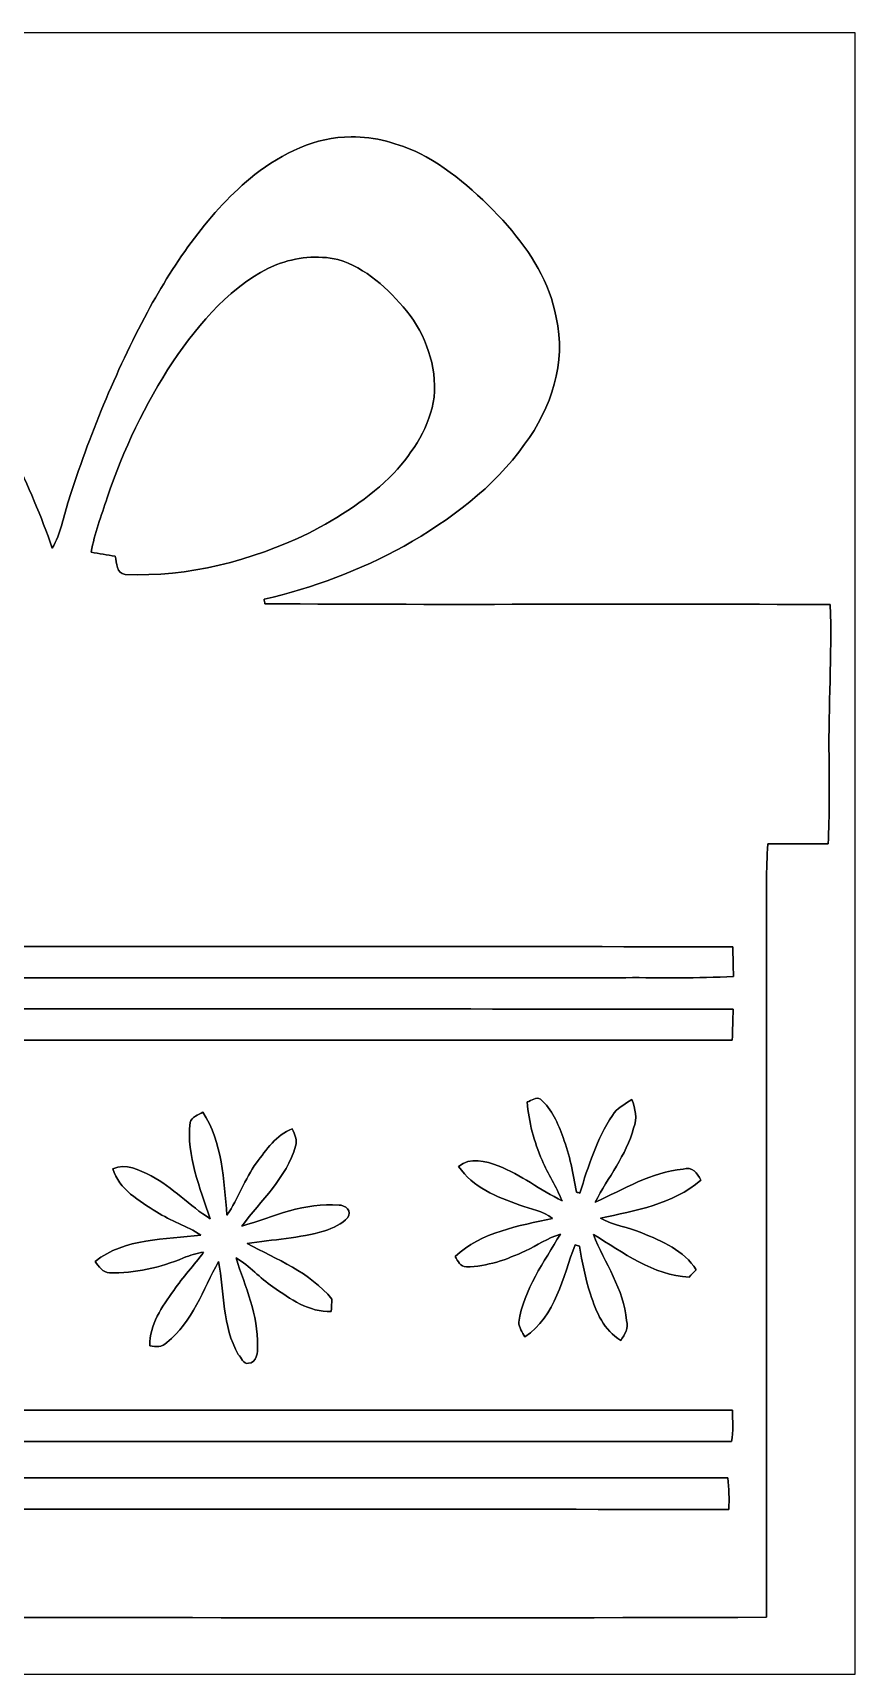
# Model space of a CAD drawing. Header units: centimetres. Extents: x -16.8 to 16.8, y -16.7 to 16.7.
# Drawn here: x 0.09 to 16.77, y -16.67 to 16.67 of the extents above; entities that cross this region are included whole.
import ezdxf

# ---------------------------------------------------------------- set-up
doc = ezdxf.new("R2010")
doc.units = ezdxf.units.CM
doc.header["$MEASUREMENT"] = 0
doc.layers.add('Layer 1', color=7, linetype='Continuous')

msp = doc.modelspace()

# ---------------------------------------------------------------- linework, layer by layer
at = {"layer": 'Layer 1', "color": 7}
for points, knots in [([(-16.77458, 16.66875), (-16.77458, 16.66875), (16.77458, 16.66875), (16.77458, 16.66875), (16.77458, 16.66875), (16.77458, 16.66875), (16.77458, -16.66875), (16.77458, -16.66875), (16.77458, -16.66875), (16.77458, -16.66875), (-16.77458, -16.66875), (-16.77458, -16.66875), (-16.77458, -16.66875), (-16.77458, -16.66875), (-16.77458, 16.66875), (-16.77458, 16.66875), (-16.77458, 16.66875), (-16.77458, 16.66875), (-16.77458, 16.66875), (-16.77458, 16.66875)], [0, 0, 0, 0, 0.16666667, 0.16666667, 0.16666667, 0.16666667, 0.33333333, 0.33333333, 0.33333333, 0.33333333, 0.5, 0.5, 0.5, 0.5, 0.66666667, 0.66666667, 0.66666667, 0.66666667, 1, 1, 1, 1]), ([(4.5907, 13.79008), (3.66219, 13.03726), (2.97674, 12.03501), (2.40947, 10.99361), (2.40947, 10.99361), (1.75577, 9.7723), (1.23119, 8.48395), (0.80962, 7.16562), (0.80962, 7.16562), (0.70238, 6.84495), (0.66322, 6.49358), (0.47907, 6.2036), (0.47907, 6.2036), (0.2607, 6.84918), (-0.01623, 7.47289), (-0.30198, 8.09096), (-0.30198, 8.09096), (-1.06363, 9.68234), (-1.95968, 11.2335), (-3.1683, 12.53067), (-3.1683, 12.53067), (-3.80259, 13.17096), (-4.53602, 13.76751), (-5.41796, 14.01727), (-5.41796, 14.01727), (-5.95348, 14.14956), (-6.53203, 14.12099), (-7.05273, 13.93684), (-7.05273, 13.93684), (-7.77981, 13.66097), (-8.35801, 13.10428), (-8.84661, 12.51479), (-8.84661, 12.51479), (-9.29181, 11.9634), (-9.68798, 11.33404), (-9.81216, 10.62496), (-9.81216, 10.62496), (-9.98538, 9.79241), (-9.77759, 8.89847), (-9.29675, 8.20208), (-9.29675, 8.20208), (-8.58238, 7.12964), (-7.48489, 6.38104), (-6.33554, 5.836), (-6.33554, 5.836), (-5.73229, 5.57424), (-5.12163, 5.31213), (-4.47604, 5.17525), (-4.47604, 5.17525), (-4.47569, 5.14103), (-4.47534, 5.10646), (-4.47463, 5.07224), (-4.47463, 5.07224), (-8.3312, 5.04825), (-12.18777, 5.07118), (-16.04433, 5.0606), (-16.04433, 5.0606), (-16.05527, 4.50779), (-15.98859, 3.95676), (-15.96566, 3.40501), (-15.96566, 3.40501), (-15.92227, 2.43099), (-15.86124, 1.45803), (-15.80656, 0.48472), (-15.80656, 0.48472), (-15.46154, 0.4766), (-15.11653, 0.47343), (-14.77186, 0.4639), (-14.77186, 0.4639), (-14.7514, -4.86198), (-14.77257, -10.18822), (-14.76128, -15.51446), (-14.76128, -15.51446), (-14.62229, -15.52116), (-14.48294, -15.52257), (-14.34394, -15.52504), (-14.34394, -15.52504), (-10.78371, -15.52575), (-7.22348, -15.51446), (-3.66324, -15.52399), (-3.66324, -15.52399), (2.54917, -15.5127), (8.76159, -15.53351), (14.97401, -15.51411), (14.97401, -15.51411), (14.97718, -10.53677), (14.97471, -5.55943), (14.97506, -0.58208), (14.97506, -0.58208), (14.97612, -0.32314), (14.98494, -0.06456), (15.00187, 0.19332), (15.00187, 0.19332), (15.40898, 0.19473), (15.81609, 0.19368), (16.2239, 0.19544), (16.2239, 0.19544), (16.26517, 0.78211), (16.23871, 1.37089), (16.24542, 1.95792), (16.24542, 1.95792), (16.22813, 2.9905), (16.30645, 4.02237), (16.27011, 5.05495), (16.27011, 5.05495), (12.44565, 5.08035), (8.62118, 5.04155), (4.79707, 5.074), (4.79707, 5.074), (4.79249, 5.09658), (4.78331, 5.14174), (4.77873, 5.16431), (4.77873, 5.16431), (5.76968, 5.38903), (6.72782, 5.75486), (7.61894, 6.2424), (7.61894, 6.2424), (8.55063, 6.77404), (9.43963, 7.42844), (10.06687, 8.3118), (10.06687, 8.3118), (10.60344, 9.03746), (10.92129, 9.98396), (10.70786, 10.8839), (10.70786, 10.8839), (10.58263, 11.59263), (10.18399, 12.21811), (9.71903, 12.75292), (9.71903, 12.75292), (9.2075, 13.329), (8.62683, 13.85711), (7.94173, 14.21871), (7.94173, 14.21871), (7.50464, 14.42014), (7.0298, 14.5669), (6.54367, 14.55349), (6.54367, 14.55349), (5.82189, 14.56231), (5.15056, 14.218), (4.5907, 13.79008)], [0, 0, 0, 0, 0.02777778, 0.02777778, 0.02777778, 0.02777778, 0.05555556, 0.05555556, 0.05555556, 0.05555556, 0.08333333, 0.08333333, 0.08333333, 0.08333333, 0.11111111, 0.11111111, 0.11111111, 0.11111111, 0.13888889, 0.13888889, 0.13888889, 0.13888889, 0.16666667, 0.16666667, 0.16666667, 0.16666667, 0.19444444, 0.19444444, 0.19444444, 0.19444444, 0.22222222, 0.22222222, 0.22222222, 0.22222222, 0.25, 0.25, 0.25, 0.25, 0.27777778, 0.27777778, 0.27777778, 0.27777778, 0.30555556, 0.30555556, 0.30555556, 0.30555556, 0.33333333, 0.33333333, 0.33333333, 0.33333333, 0.36111111, 0.36111111, 0.36111111, 0.36111111, 0.38888889, 0.38888889, 0.38888889, 0.38888889, 0.41666667, 0.41666667, 0.41666667, 0.41666667, 0.44444444, 0.44444444, 0.44444444, 0.44444444, 0.47222222, 0.47222222, 0.47222222, 0.47222222, 0.5, 0.5, 0.5, 0.5, 0.52777778, 0.52777778, 0.52777778, 0.52777778, 0.55555556, 0.55555556, 0.55555556, 0.55555556, 0.58333333, 0.58333333, 0.58333333, 0.58333333, 0.61111111, 0.61111111, 0.61111111, 0.61111111, 0.63888889, 0.63888889, 0.63888889, 0.63888889, 0.66666667, 0.66666667, 0.66666667, 0.66666667, 0.69444444, 0.69444444, 0.69444444, 0.69444444, 0.72222222, 0.72222222, 0.72222222, 0.72222222, 0.75, 0.75, 0.75, 0.75, 0.77777778, 0.77777778, 0.77777778, 0.77777778, 0.80555556, 0.80555556, 0.80555556, 0.80555556, 0.83333333, 0.83333333, 0.83333333, 0.83333333, 0.86111111, 0.86111111, 0.86111111, 0.86111111, 0.88888889, 0.88888889, 0.88888889, 0.88888889, 0.91666667, 0.91666667, 0.91666667, 0.91666667, 0.94444444, 0.94444444, 0.94444444, 0.94444444, 1, 1, 1, 1]), ([(5.03484, 11.96375), (5.42643, 12.1091), (5.86669, 12.15954), (6.27521, 12.06288), (6.27521, 12.06288), (6.84742, 11.89567), (7.29544, 11.46704), (7.6708, 11.02219), (7.6708, 11.02219), (8.0578, 10.53112), (8.28992, 9.90106), (8.22784, 9.271), (8.22784, 9.271), (8.15516, 8.67516), (7.80274, 8.15869), (7.41045, 7.72301), (7.41045, 7.72301), (6.91127, 7.2136), (6.30202, 6.8266), (5.67196, 6.50064), (5.67196, 6.50064), (4.52085, 5.94607), (3.2445, 5.60846), (1.96109, 5.66843), (1.96109, 5.66843), (1.77941, 5.68925), (1.79176, 5.8988), (1.7586, 6.03638), (1.7586, 6.03638), (1.59526, 6.06213), (1.43263, 6.09071), (1.27035, 6.12175), (1.27035, 6.12175), (1.33562, 6.50028), (1.47673, 6.85976), (1.5935, 7.22383), (1.5935, 7.22383), (1.92158, 8.19503), (2.36467, 9.12883), (2.92559, 9.98714), (2.92559, 9.98714), (3.4738, 10.78195), (4.12644, 11.57358), (5.03484, 11.96375)], [0, 0, 0, 0, 0.08333333, 0.08333333, 0.08333333, 0.08333333, 0.16666667, 0.16666667, 0.16666667, 0.16666667, 0.25, 0.25, 0.25, 0.25, 0.33333333, 0.33333333, 0.33333333, 0.33333333, 0.41666667, 0.41666667, 0.41666667, 0.41666667, 0.5, 0.5, 0.5, 0.5, 0.58333333, 0.58333333, 0.58333333, 0.58333333, 0.66666667, 0.66666667, 0.66666667, 0.66666667, 0.75, 0.75, 0.75, 0.75, 0.83333333, 0.83333333, 0.83333333, 0.83333333, 1, 1, 1, 1]), ([(-14.01692, -1.88666), (-4.58082, -1.89548), (4.85563, -1.87325), (14.29173, -1.89759), (14.29173, -1.89759), (14.29491, -2.09691), (14.29985, -2.29588), (14.30514, -2.49555), (14.30514, -2.49555), (13.57701, -2.54212), (12.84676, -2.51742), (12.11792, -2.52236), (12.11792, -2.52236), (3.40572, -2.52342), (-5.30648, -2.51989), (-14.01868, -2.52448), (-14.01868, -2.52448), (-14.0522, -2.31316), (-14.03597, -2.09797), (-14.01692, -1.88666)], [0, 0, 0, 0, 0.16666667, 0.16666667, 0.16666667, 0.16666667, 0.33333333, 0.33333333, 0.33333333, 0.33333333, 0.5, 0.5, 0.5, 0.5, 0.66666667, 0.66666667, 0.66666667, 0.66666667, 1, 1, 1, 1]), ([(-14.10441, -3.15877), (-4.63691, -3.16089), (4.83023, -3.14784), (14.29738, -3.16512), (14.29738, -3.16512), (14.2935, -3.37326), (14.28856, -3.58246), (14.27974, -3.79095), (14.27974, -3.79095), (5.04543, -3.79554), (-4.18888, -3.78883), (-13.42319, -3.79448), (-13.42319, -3.79448), (-13.66203, -3.78742), (-13.90368, -3.79659), (-14.13933, -3.75109), (-14.13933, -3.75109), (-14.12946, -3.55283), (-14.1291, -3.35527), (-14.10441, -3.15877)], [0, 0, 0, 0, 0.16666667, 0.16666667, 0.16666667, 0.16666667, 0.33333333, 0.33333333, 0.33333333, 0.33333333, 0.5, 0.5, 0.5, 0.5, 0.66666667, 0.66666667, 0.66666667, 0.66666667, 1, 1, 1, 1]), ([(10.11802, -5.04613), (10.20339, -5.0225), (10.30252, -4.93289), (10.38931, -4.99039), (10.38931, -4.99039), (10.62355, -5.19324), (10.74737, -5.48287), (10.84651, -5.76897), (10.84651, -5.76897), (10.98797, -6.12422), (11.04865, -6.50416), (11.11709, -6.87881), (11.11709, -6.87881), (11.13437, -6.8834), (11.16859, -6.89187), (11.18588, -6.89645), (11.18588, -6.89645), (11.36121, -6.35459), (11.52913, -5.79931), (11.84734, -5.32024), (11.84734, -5.32024), (11.938, -5.17102), (12.10134, -5.09411), (12.23962, -4.99639), (12.23962, -4.99639), (12.31477, -5.17913), (12.35957, -5.38656), (12.27772, -5.57671), (12.27772, -5.57671), (12.13097, -6.13163), (11.75808, -6.57895), (11.49914, -7.08025), (11.49914, -7.08025), (12.0777, -6.82413), (12.63826, -6.46642), (13.28314, -6.41244), (13.28314, -6.41244), (13.46517, -6.34012), (13.57101, -6.50452), (13.64051, -6.63363), (13.64051, -6.63363), (13.07606, -7.12929), (12.31194, -7.2517), (11.60392, -7.40657), (11.60392, -7.40657), (11.86568, -7.55121), (12.16766, -7.59248), (12.44282, -7.70572), (12.44282, -7.70572), (12.85557, -7.87188), (13.30325, -8.06097), (13.54702, -8.45679), (13.54702, -8.45679), (13.49939, -8.50441), (13.45283, -8.55274), (13.40697, -8.60178), (13.40697, -8.60178), (12.67178, -8.56827), (12.06712, -8.10436), (11.46387, -7.73748), (11.46387, -7.73748), (11.684, -8.32062), (12.08722, -8.84484), (12.1345, -9.48725), (12.1345, -9.48725), (12.18142, -9.63824), (12.09851, -9.7723), (12.01843, -9.88942), (12.01843, -9.88942), (11.67659, -9.68939), (11.51467, -9.31016), (11.40389, -8.94891), (11.40389, -8.94891), (11.297, -8.63212), (11.23527, -8.30227), (11.17917, -7.97384), (11.17917, -7.97384), (11.1573, -7.96784), (11.11321, -7.95549), (11.09098, -7.94914), (11.09098, -7.94914), (10.83733, -8.60637), (10.70046, -9.39765), (10.07181, -9.8171), (10.07181, -9.8171), (10.02206, -9.72256), (9.94798, -9.62942), (9.94833, -9.5183), (9.94833, -9.5183), (10.04746, -8.84908), (10.46304, -8.2998), (10.79147, -7.72936), (10.79147, -7.72936), (10.54029, -7.81085), (10.31946, -7.95972), (10.08168, -8.07014), (10.08168, -8.07014), (9.70774, -8.2483), (9.30275, -8.38906), (8.88506, -8.39576), (8.88506, -8.39576), (8.76406, -8.39576), (8.71149, -8.2744), (8.65717, -8.18727), (8.65717, -8.18727), (9.18845, -7.68244), (9.94692, -7.56532), (10.63413, -7.41116), (10.63413, -7.41116), (10.44187, -7.25734), (10.18928, -7.23018), (9.96738, -7.13952), (9.96738, -7.13952), (9.50383, -6.97865), (9.01241, -6.77933), (8.72772, -6.35529), (8.72772, -6.35529), (8.95526, -6.16338), (9.27982, -6.24346), (9.531, -6.34471), (9.531, -6.34471), (9.99172, -6.52639), (10.38542, -6.83577), (10.8271, -7.05414), (10.8271, -7.05414), (10.70998, -6.76981), (10.53747, -6.51298), (10.42141, -6.22829), (10.42141, -6.22829), (10.25525, -5.85435), (10.15118, -5.45394), (10.11802, -5.04613)], [0, 0, 0, 0, 0.02941176, 0.02941176, 0.02941176, 0.02941176, 0.05882353, 0.05882353, 0.05882353, 0.05882353, 0.08823529, 0.08823529, 0.08823529, 0.08823529, 0.11764706, 0.11764706, 0.11764706, 0.11764706, 0.14705882, 0.14705882, 0.14705882, 0.14705882, 0.17647059, 0.17647059, 0.17647059, 0.17647059, 0.20588235, 0.20588235, 0.20588235, 0.20588235, 0.23529412, 0.23529412, 0.23529412, 0.23529412, 0.26470588, 0.26470588, 0.26470588, 0.26470588, 0.29411765, 0.29411765, 0.29411765, 0.29411765, 0.32352941, 0.32352941, 0.32352941, 0.32352941, 0.35294118, 0.35294118, 0.35294118, 0.35294118, 0.38235294, 0.38235294, 0.38235294, 0.38235294, 0.41176471, 0.41176471, 0.41176471, 0.41176471, 0.44117647, 0.44117647, 0.44117647, 0.44117647, 0.47058824, 0.47058824, 0.47058824, 0.47058824, 0.5, 0.5, 0.5, 0.5, 0.52941176, 0.52941176, 0.52941176, 0.52941176, 0.55882353, 0.55882353, 0.55882353, 0.55882353, 0.58823529, 0.58823529, 0.58823529, 0.58823529, 0.61764706, 0.61764706, 0.61764706, 0.61764706, 0.64705882, 0.64705882, 0.64705882, 0.64705882, 0.67647059, 0.67647059, 0.67647059, 0.67647059, 0.70588235, 0.70588235, 0.70588235, 0.70588235, 0.73529412, 0.73529412, 0.73529412, 0.73529412, 0.76470588, 0.76470588, 0.76470588, 0.76470588, 0.79411765, 0.79411765, 0.79411765, 0.79411765, 0.82352941, 0.82352941, 0.82352941, 0.82352941, 0.85294118, 0.85294118, 0.85294118, 0.85294118, 0.88235294, 0.88235294, 0.88235294, 0.88235294, 0.91176471, 0.91176471, 0.91176471, 0.91176471, 0.94117647, 0.94117647, 0.94117647, 0.94117647, 1, 1, 1, 1]), ([(3.27554, -5.46241), (3.30623, -5.34494), (3.4477, -5.30895), (3.53483, -5.25286), (3.53483, -5.25286), (3.94018, -5.87022), (3.95323, -6.63293), (4.02555, -7.34307), (4.02555, -7.34307), (4.26014, -7.00934), (4.38397, -6.61317), (4.62456, -6.28297), (4.62456, -6.28297), (4.82212, -6.01662), (5.02497, -5.71429), (5.35058, -5.5947), (5.35058, -5.5947), (5.39821, -5.70371), (5.45994, -5.82224), (5.41867, -5.9436), (5.41867, -5.9436), (5.23593, -6.58918), (4.71099, -7.04427), (4.33035, -7.57026), (4.33035, -7.57026), (4.97205, -7.36847), (5.60776, -7.08519), (6.2992, -7.14128), (6.2992, -7.14128), (6.42232, -7.13246), (6.57331, -7.27604), (6.477, -7.39352), (6.477, -7.39352), (6.3567, -7.5311), (6.1782, -7.60448), (6.00922, -7.66374), (6.00922, -7.66374), (5.49698, -7.81826), (4.95864, -7.83837), (4.43336, -7.92339), (4.43336, -7.92339), (5.03978, -8.24195), (5.71112, -8.50582), (6.15597, -9.05193), (6.15597, -9.05193), (6.15244, -9.11366), (6.14609, -9.23749), (6.14257, -9.29957), (6.14257, -9.29957), (5.69207, -9.32533), (5.30789, -9.0424), (4.95547, -8.80216), (4.95547, -8.80216), (4.69336, -8.62401), (4.48486, -8.37636), (4.21111, -8.21514), (4.21111, -8.21514), (4.39279, -8.79969), (4.66302, -9.37542), (4.64291, -10.00196), (4.64291, -10.00196), (4.6609, -10.12331), (4.62386, -10.34768), (4.46229, -10.35509), (4.46229, -10.35509), (4.35504, -10.37661), (4.31341, -10.23726), (4.25556, -10.17517), (4.25556, -10.17517), (3.92748, -9.60261), (3.97475, -8.91505), (3.85339, -8.28675), (3.85339, -8.28675), (3.5433, -8.85366), (3.33057, -9.51794), (2.80211, -9.92928), (2.80211, -9.92928), (2.71357, -10.03864), (2.57845, -10.01677), (2.46062, -9.99772), (2.46062, -9.99772), (2.45533, -9.5691), (2.70404, -9.20397), (2.94711, -8.87377), (2.94711, -8.87377), (3.12984, -8.60178), (3.36056, -8.36683), (3.54894, -8.09943), (3.54894, -8.09943), (3.40889, -8.11777), (3.27342, -8.16081), (3.1436, -8.21514), (3.1436, -8.21514), (2.66771, -8.40916), (2.15547, -8.5277), (1.64006, -8.51923), (1.64006, -8.51923), (1.50319, -8.50865), (1.41958, -8.3887), (1.35008, -8.28534), (1.35008, -8.28534), (1.95298, -7.80944), (2.77107, -7.83661), (3.49426, -7.7537), (3.49426, -7.7537), (3.21486, -7.55932), (2.8829, -7.46266), (2.59609, -7.28133), (2.59609, -7.28133), (2.25143, -7.05767), (1.83374, -6.82484), (1.70956, -6.40151), (1.70956, -6.40151), (1.97485, -6.28227), (2.24719, -6.42655), (2.48461, -6.54756), (2.48461, -6.54756), (2.92735, -6.77616), (3.26566, -7.15892), (3.68653, -7.41927), (3.68653, -7.41927), (3.47592, -6.78603), (3.20146, -6.14539), (3.27554, -5.46241)], [0, 0, 0, 0, 0.03125, 0.03125, 0.03125, 0.03125, 0.0625, 0.0625, 0.0625, 0.0625, 0.09375, 0.09375, 0.09375, 0.09375, 0.125, 0.125, 0.125, 0.125, 0.15625, 0.15625, 0.15625, 0.15625, 0.1875, 0.1875, 0.1875, 0.1875, 0.21875, 0.21875, 0.21875, 0.21875, 0.25, 0.25, 0.25, 0.25, 0.28125, 0.28125, 0.28125, 0.28125, 0.3125, 0.3125, 0.3125, 0.3125, 0.34375, 0.34375, 0.34375, 0.34375, 0.375, 0.375, 0.375, 0.375, 0.40625, 0.40625, 0.40625, 0.40625, 0.4375, 0.4375, 0.4375, 0.4375, 0.46875, 0.46875, 0.46875, 0.46875, 0.5, 0.5, 0.5, 0.5, 0.53125, 0.53125, 0.53125, 0.53125, 0.5625, 0.5625, 0.5625, 0.5625, 0.59375, 0.59375, 0.59375, 0.59375, 0.625, 0.625, 0.625, 0.625, 0.65625, 0.65625, 0.65625, 0.65625, 0.6875, 0.6875, 0.6875, 0.6875, 0.71875, 0.71875, 0.71875, 0.71875, 0.75, 0.75, 0.75, 0.75, 0.78125, 0.78125, 0.78125, 0.78125, 0.8125, 0.8125, 0.8125, 0.8125, 0.84375, 0.84375, 0.84375, 0.84375, 0.875, 0.875, 0.875, 0.875, 0.90625, 0.90625, 0.90625, 0.90625, 0.9375, 0.9375, 0.9375, 0.9375, 1, 1, 1, 1]), ([(-14.10441, -11.30794), (-4.64185, -11.30512), (4.82036, -11.30688), (14.28291, -11.30688), (14.28291, -11.30688), (14.28962, -11.5189), (14.30479, -11.73445), (14.26739, -11.94541), (14.26739, -11.94541), (5.02532, -11.93729), (-4.21675, -11.94259), (-13.45883, -11.94259), (-13.45883, -11.94259), (-13.68566, -11.93729), (-13.91391, -11.93588), (-14.13863, -11.90096), (-14.13863, -11.90096), (-14.12946, -11.70199), (-14.1291, -11.50479), (-14.10441, -11.30794)], [0, 0, 0, 0, 0.16666667, 0.16666667, 0.16666667, 0.16666667, 0.33333333, 0.33333333, 0.33333333, 0.33333333, 0.5, 0.5, 0.5, 0.5, 0.66666667, 0.66666667, 0.66666667, 0.66666667, 1, 1, 1, 1]), ([(-14.08606, -12.67919), (-4.66055, -12.68554), (4.76497, -12.68236), (14.19049, -12.68095), (14.19049, -12.68095), (14.20918, -12.89473), (14.22224, -13.11063), (14.21095, -13.32583), (14.21095, -13.32583), (4.77167, -13.30572), (-4.66796, -13.32371), (-14.10723, -13.31666), (-14.10723, -13.31666), (-14.11076, -13.10358), (-14.12593, -12.88944), (-14.08606, -12.67919)], [0, 0, 0, 0, 0.2, 0.2, 0.2, 0.2, 0.4, 0.4, 0.4, 0.4, 0.6, 0.6, 0.6, 0.6, 1, 1, 1, 1])]:
    msp.add_open_spline(points, degree=3, knots=knots, dxfattribs=at)
at = {"layer": 'Layer 1', "color": 253}
for points, knots in [([(4.5907, 13.79008), (5.15056, 14.218), (5.82189, 14.56231), (6.54367, 14.55349), (6.54367, 14.55349), (7.0298, 14.5669), (7.50464, 14.42014), (7.94173, 14.21871), (7.94173, 14.21871), (8.62683, 13.85711), (9.2075, 13.329), (9.71903, 12.75292), (9.71903, 12.75292), (10.18399, 12.21811), (10.58263, 11.59263), (10.70786, 10.8839), (10.70786, 10.8839), (10.92129, 9.98396), (10.60344, 9.03746), (10.06687, 8.3118), (10.06687, 8.3118), (9.43963, 7.42844), (8.55063, 6.77404), (7.61894, 6.2424), (7.61894, 6.2424), (6.72782, 5.75486), (5.76968, 5.38903), (4.77873, 5.16431), (4.77873, 5.16431), (4.78331, 5.14174), (4.79249, 5.09658), (4.79707, 5.074), (4.79707, 5.074), (8.62118, 5.04155), (12.44565, 5.08035), (16.27011, 5.05495), (16.27011, 5.05495), (16.30645, 4.02237), (16.22813, 2.9905), (16.24542, 1.95792), (16.24542, 1.95792), (16.23871, 1.37089), (16.26517, 0.78211), (16.2239, 0.19544), (16.2239, 0.19544), (15.81609, 0.19368), (15.40898, 0.19473), (15.00187, 0.19332), (15.00187, 0.19332), (14.98494, -0.06456), (14.97612, -0.32314), (14.97506, -0.58208), (14.97506, -0.58208), (14.97471, -5.55943), (14.97718, -10.53677), (14.97401, -15.51411), (14.97401, -15.51411), (8.76159, -15.53351), (2.54917, -15.5127), (-3.66324, -15.52399), (-3.66324, -15.52399), (-7.22348, -15.51446), (-10.78371, -15.52575), (-14.34394, -15.52504), (-14.34394, -15.52504), (-14.48294, -15.52257), (-14.62229, -15.52116), (-14.76128, -15.51446), (-14.76128, -15.51446), (-14.77257, -10.18822), (-14.7514, -4.86198), (-14.77186, 0.4639), (-14.77186, 0.4639), (-15.11653, 0.47343), (-15.46154, 0.4766), (-15.80656, 0.48472), (-15.80656, 0.48472), (-15.86124, 1.45803), (-15.92227, 2.43099), (-15.96566, 3.40501), (-15.96566, 3.40501), (-15.98859, 3.95676), (-16.05527, 4.50779), (-16.04433, 5.0606), (-16.04433, 5.0606), (-12.18777, 5.07118), (-8.3312, 5.04825), (-4.47463, 5.07224), (-4.47463, 5.07224), (-4.47534, 5.10646), (-4.47569, 5.14103), (-4.47604, 5.17525), (-4.47604, 5.17525), (-5.12163, 5.31213), (-5.73229, 5.57424), (-6.33554, 5.836), (-6.33554, 5.836), (-7.48489, 6.38104), (-8.58238, 7.12964), (-9.29675, 8.20208), (-9.29675, 8.20208), (-9.77759, 8.89847), (-9.98538, 9.79241), (-9.81216, 10.62496), (-9.81216, 10.62496), (-9.68798, 11.33404), (-9.29181, 11.9634), (-8.84661, 12.51479), (-8.84661, 12.51479), (-8.35801, 13.10428), (-7.77981, 13.66097), (-7.05273, 13.93684), (-7.05273, 13.93684), (-6.53203, 14.12099), (-5.95348, 14.14956), (-5.41796, 14.01727), (-5.41796, 14.01727), (-4.53602, 13.76751), (-3.80259, 13.17096), (-3.1683, 12.53067), (-3.1683, 12.53067), (-1.95968, 11.2335), (-1.06363, 9.68234), (-0.30198, 8.09096), (-0.30198, 8.09096), (-0.01623, 7.47289), (0.2607, 6.84918), (0.47907, 6.2036), (0.47907, 6.2036), (0.66322, 6.49358), (0.70238, 6.84495), (0.80962, 7.16562), (0.80962, 7.16562), (1.23119, 8.48395), (1.75577, 9.7723), (2.40947, 10.99361), (2.40947, 10.99361), (2.97674, 12.03501), (3.66219, 13.03726), (4.5907, 13.79008), (4.5907, 13.79008), (4.5907, 13.79008), (4.5907, 13.79008), (4.5907, 13.79008)], [0, 0, 0, 0, 0.02702703, 0.02702703, 0.02702703, 0.02702703, 0.05405405, 0.05405405, 0.05405405, 0.05405405, 0.08108108, 0.08108108, 0.08108108, 0.08108108, 0.10810811, 0.10810811, 0.10810811, 0.10810811, 0.13513514, 0.13513514, 0.13513514, 0.13513514, 0.16216216, 0.16216216, 0.16216216, 0.16216216, 0.18918919, 0.18918919, 0.18918919, 0.18918919, 0.21621622, 0.21621622, 0.21621622, 0.21621622, 0.24324324, 0.24324324, 0.24324324, 0.24324324, 0.27027027, 0.27027027, 0.27027027, 0.27027027, 0.2972973, 0.2972973, 0.2972973, 0.2972973, 0.32432432, 0.32432432, 0.32432432, 0.32432432, 0.35135135, 0.35135135, 0.35135135, 0.35135135, 0.37837838, 0.37837838, 0.37837838, 0.37837838, 0.40540541, 0.40540541, 0.40540541, 0.40540541, 0.43243243, 0.43243243, 0.43243243, 0.43243243, 0.45945946, 0.45945946, 0.45945946, 0.45945946, 0.48648649, 0.48648649, 0.48648649, 0.48648649, 0.51351351, 0.51351351, 0.51351351, 0.51351351, 0.54054054, 0.54054054, 0.54054054, 0.54054054, 0.56756757, 0.56756757, 0.56756757, 0.56756757, 0.59459459, 0.59459459, 0.59459459, 0.59459459, 0.62162162, 0.62162162, 0.62162162, 0.62162162, 0.64864865, 0.64864865, 0.64864865, 0.64864865, 0.67567568, 0.67567568, 0.67567568, 0.67567568, 0.7027027, 0.7027027, 0.7027027, 0.7027027, 0.72972973, 0.72972973, 0.72972973, 0.72972973, 0.75675676, 0.75675676, 0.75675676, 0.75675676, 0.78378378, 0.78378378, 0.78378378, 0.78378378, 0.81081081, 0.81081081, 0.81081081, 0.81081081, 0.83783784, 0.83783784, 0.83783784, 0.83783784, 0.86486486, 0.86486486, 0.86486486, 0.86486486, 0.89189189, 0.89189189, 0.89189189, 0.89189189, 0.91891892, 0.91891892, 0.91891892, 0.91891892, 0.94594595, 0.94594595, 0.94594595, 0.94594595, 1, 1, 1, 1]), ([(5.03484, 11.96375), (4.12644, 11.57358), (3.4738, 10.78195), (2.92559, 9.98714), (2.92559, 9.98714), (2.36467, 9.12883), (1.92158, 8.19503), (1.5935, 7.22383), (1.5935, 7.22383), (1.47673, 6.85976), (1.33562, 6.50028), (1.27035, 6.12175), (1.27035, 6.12175), (1.43263, 6.09071), (1.59526, 6.06213), (1.7586, 6.03638), (1.7586, 6.03638), (1.79176, 5.8988), (1.77941, 5.68925), (1.96109, 5.66843), (1.96109, 5.66843), (3.2445, 5.60846), (4.52085, 5.94607), (5.67196, 6.50064), (5.67196, 6.50064), (6.30202, 6.8266), (6.91127, 7.2136), (7.41045, 7.72301), (7.41045, 7.72301), (7.80274, 8.15869), (8.15516, 8.67516), (8.22784, 9.271), (8.22784, 9.271), (8.28992, 9.90106), (8.0578, 10.53112), (7.6708, 11.02219), (7.6708, 11.02219), (7.29544, 11.46704), (6.84742, 11.89567), (6.27521, 12.06288), (6.27521, 12.06288), (5.86669, 12.15954), (5.42643, 12.1091), (5.03484, 11.96375), (5.03484, 11.96375), (5.03484, 11.96375), (5.03484, 11.96375), (5.03484, 11.96375)], [0, 0, 0, 0, 0.07692308, 0.07692308, 0.07692308, 0.07692308, 0.15384615, 0.15384615, 0.15384615, 0.15384615, 0.23076923, 0.23076923, 0.23076923, 0.23076923, 0.30769231, 0.30769231, 0.30769231, 0.30769231, 0.38461538, 0.38461538, 0.38461538, 0.38461538, 0.46153846, 0.46153846, 0.46153846, 0.46153846, 0.53846154, 0.53846154, 0.53846154, 0.53846154, 0.61538462, 0.61538462, 0.61538462, 0.61538462, 0.69230769, 0.69230769, 0.69230769, 0.69230769, 0.76923077, 0.76923077, 0.76923077, 0.76923077, 0.84615385, 0.84615385, 0.84615385, 0.84615385, 1, 1, 1, 1]), ([(-14.01692, -1.88666), (-14.03597, -2.09797), (-14.0522, -2.31316), (-14.01868, -2.52448), (-14.01868, -2.52448), (-5.30648, -2.51989), (3.40572, -2.52342), (12.11792, -2.52236), (12.11792, -2.52236), (12.84676, -2.51742), (13.57701, -2.54212), (14.30514, -2.49555), (14.30514, -2.49555), (14.29985, -2.29588), (14.29491, -2.09691), (14.29173, -1.89759), (14.29173, -1.89759), (4.85563, -1.87325), (-4.58082, -1.89548), (-14.01692, -1.88666), (-14.01692, -1.88666), (-14.01692, -1.88666), (-14.01692, -1.88666), (-14.01692, -1.88666)], [0, 0, 0, 0, 0.14285714, 0.14285714, 0.14285714, 0.14285714, 0.28571429, 0.28571429, 0.28571429, 0.28571429, 0.42857143, 0.42857143, 0.42857143, 0.42857143, 0.57142857, 0.57142857, 0.57142857, 0.57142857, 0.71428571, 0.71428571, 0.71428571, 0.71428571, 1, 1, 1, 1]), ([(-14.10441, -3.15877), (-14.1291, -3.35527), (-14.12946, -3.55283), (-14.13933, -3.75109), (-14.13933, -3.75109), (-13.90368, -3.79659), (-13.66203, -3.78742), (-13.42319, -3.79448), (-13.42319, -3.79448), (-4.18888, -3.78883), (5.04543, -3.79554), (14.27974, -3.79095), (14.27974, -3.79095), (14.28856, -3.58246), (14.2935, -3.37326), (14.29738, -3.16512), (14.29738, -3.16512), (4.83023, -3.14784), (-4.63691, -3.16089), (-14.10441, -3.15877), (-14.10441, -3.15877), (-14.10441, -3.15877), (-14.10441, -3.15877), (-14.10441, -3.15877)], [0, 0, 0, 0, 0.14285714, 0.14285714, 0.14285714, 0.14285714, 0.28571429, 0.28571429, 0.28571429, 0.28571429, 0.42857143, 0.42857143, 0.42857143, 0.42857143, 0.57142857, 0.57142857, 0.57142857, 0.57142857, 0.71428571, 0.71428571, 0.71428571, 0.71428571, 1, 1, 1, 1]), ([(10.11802, -5.04613), (10.15118, -5.45394), (10.25525, -5.85435), (10.42141, -6.22829), (10.42141, -6.22829), (10.53747, -6.51298), (10.70998, -6.76981), (10.8271, -7.05414), (10.8271, -7.05414), (10.38542, -6.83577), (9.99172, -6.52639), (9.531, -6.34471), (9.531, -6.34471), (9.27982, -6.24346), (8.95526, -6.16338), (8.72772, -6.35529), (8.72772, -6.35529), (9.01241, -6.77933), (9.50383, -6.97865), (9.96738, -7.13952), (9.96738, -7.13952), (10.18928, -7.23018), (10.44187, -7.25734), (10.63413, -7.41116), (10.63413, -7.41116), (9.94692, -7.56532), (9.18845, -7.68244), (8.65717, -8.18727), (8.65717, -8.18727), (8.71149, -8.2744), (8.76406, -8.39576), (8.88506, -8.39576), (8.88506, -8.39576), (9.30275, -8.38906), (9.70774, -8.2483), (10.08168, -8.07014), (10.08168, -8.07014), (10.31946, -7.95972), (10.54029, -7.81085), (10.79147, -7.72936), (10.79147, -7.72936), (10.46304, -8.2998), (10.04746, -8.84908), (9.94833, -9.5183), (9.94833, -9.5183), (9.94798, -9.62942), (10.02206, -9.72256), (10.07181, -9.8171), (10.07181, -9.8171), (10.70046, -9.39765), (10.83733, -8.60637), (11.09098, -7.94914), (11.09098, -7.94914), (11.11321, -7.95549), (11.1573, -7.96784), (11.17917, -7.97384), (11.17917, -7.97384), (11.23527, -8.30227), (11.297, -8.63212), (11.40389, -8.94891), (11.40389, -8.94891), (11.51467, -9.31016), (11.67659, -9.68939), (12.01843, -9.88942), (12.01843, -9.88942), (12.09851, -9.7723), (12.18142, -9.63824), (12.1345, -9.48725), (12.1345, -9.48725), (12.08722, -8.84484), (11.684, -8.32062), (11.46387, -7.73748), (11.46387, -7.73748), (12.06712, -8.10436), (12.67178, -8.56827), (13.40697, -8.60178), (13.40697, -8.60178), (13.45283, -8.55274), (13.49939, -8.50441), (13.54702, -8.45679), (13.54702, -8.45679), (13.30325, -8.06097), (12.85557, -7.87188), (12.44282, -7.70572), (12.44282, -7.70572), (12.16766, -7.59248), (11.86568, -7.55121), (11.60392, -7.40657), (11.60392, -7.40657), (12.31194, -7.2517), (13.07606, -7.12929), (13.64051, -6.63363), (13.64051, -6.63363), (13.57101, -6.50452), (13.46517, -6.34012), (13.28314, -6.41244), (13.28314, -6.41244), (12.63826, -6.46642), (12.0777, -6.82413), (11.49914, -7.08025), (11.49914, -7.08025), (11.75808, -6.57895), (12.13097, -6.13163), (12.27772, -5.57671), (12.27772, -5.57671), (12.35957, -5.38656), (12.31477, -5.17913), (12.23962, -4.99639), (12.23962, -4.99639), (12.10134, -5.09411), (11.938, -5.17102), (11.84734, -5.32024), (11.84734, -5.32024), (11.52913, -5.79931), (11.36121, -6.35459), (11.18588, -6.89645), (11.18588, -6.89645), (11.16859, -6.89187), (11.13437, -6.8834), (11.11709, -6.87881), (11.11709, -6.87881), (11.04865, -6.50416), (10.98797, -6.12422), (10.84651, -5.76897), (10.84651, -5.76897), (10.74737, -5.48287), (10.62355, -5.19324), (10.38931, -4.99039), (10.38931, -4.99039), (10.30252, -4.93289), (10.20339, -5.0225), (10.11802, -5.04613), (10.11802, -5.04613), (10.11802, -5.04613), (10.11802, -5.04613), (10.11802, -5.04613)], [0, 0, 0, 0, 0.02857143, 0.02857143, 0.02857143, 0.02857143, 0.05714286, 0.05714286, 0.05714286, 0.05714286, 0.08571429, 0.08571429, 0.08571429, 0.08571429, 0.11428571, 0.11428571, 0.11428571, 0.11428571, 0.14285714, 0.14285714, 0.14285714, 0.14285714, 0.17142857, 0.17142857, 0.17142857, 0.17142857, 0.2, 0.2, 0.2, 0.2, 0.22857143, 0.22857143, 0.22857143, 0.22857143, 0.25714286, 0.25714286, 0.25714286, 0.25714286, 0.28571429, 0.28571429, 0.28571429, 0.28571429, 0.31428571, 0.31428571, 0.31428571, 0.31428571, 0.34285714, 0.34285714, 0.34285714, 0.34285714, 0.37142857, 0.37142857, 0.37142857, 0.37142857, 0.4, 0.4, 0.4, 0.4, 0.42857143, 0.42857143, 0.42857143, 0.42857143, 0.45714286, 0.45714286, 0.45714286, 0.45714286, 0.48571429, 0.48571429, 0.48571429, 0.48571429, 0.51428571, 0.51428571, 0.51428571, 0.51428571, 0.54285714, 0.54285714, 0.54285714, 0.54285714, 0.57142857, 0.57142857, 0.57142857, 0.57142857, 0.6, 0.6, 0.6, 0.6, 0.62857143, 0.62857143, 0.62857143, 0.62857143, 0.65714286, 0.65714286, 0.65714286, 0.65714286, 0.68571429, 0.68571429, 0.68571429, 0.68571429, 0.71428571, 0.71428571, 0.71428571, 0.71428571, 0.74285714, 0.74285714, 0.74285714, 0.74285714, 0.77142857, 0.77142857, 0.77142857, 0.77142857, 0.8, 0.8, 0.8, 0.8, 0.82857143, 0.82857143, 0.82857143, 0.82857143, 0.85714286, 0.85714286, 0.85714286, 0.85714286, 0.88571429, 0.88571429, 0.88571429, 0.88571429, 0.91428571, 0.91428571, 0.91428571, 0.91428571, 0.94285714, 0.94285714, 0.94285714, 0.94285714, 1, 1, 1, 1]), ([(3.27554, -5.46241), (3.20146, -6.14539), (3.47592, -6.78603), (3.68653, -7.41927), (3.68653, -7.41927), (3.26566, -7.15892), (2.92735, -6.77616), (2.48461, -6.54756), (2.48461, -6.54756), (2.24719, -6.42655), (1.97485, -6.28227), (1.70956, -6.40151), (1.70956, -6.40151), (1.83374, -6.82484), (2.25143, -7.05767), (2.59609, -7.28133), (2.59609, -7.28133), (2.8829, -7.46266), (3.21486, -7.55932), (3.49426, -7.7537), (3.49426, -7.7537), (2.77107, -7.83661), (1.95298, -7.80944), (1.35008, -8.28534), (1.35008, -8.28534), (1.41958, -8.3887), (1.50319, -8.50865), (1.64006, -8.51923), (1.64006, -8.51923), (2.15547, -8.5277), (2.66771, -8.40916), (3.1436, -8.21514), (3.1436, -8.21514), (3.27342, -8.16081), (3.40889, -8.11777), (3.54894, -8.09943), (3.54894, -8.09943), (3.36056, -8.36683), (3.12984, -8.60178), (2.94711, -8.87377), (2.94711, -8.87377), (2.70404, -9.20397), (2.45533, -9.5691), (2.46062, -9.99772), (2.46062, -9.99772), (2.57845, -10.01677), (2.71357, -10.03864), (2.80211, -9.92928), (2.80211, -9.92928), (3.33057, -9.51794), (3.5433, -8.85366), (3.85339, -8.28675), (3.85339, -8.28675), (3.97475, -8.91505), (3.92748, -9.60261), (4.25556, -10.17517), (4.25556, -10.17517), (4.31341, -10.23726), (4.35504, -10.37661), (4.46229, -10.35509), (4.46229, -10.35509), (4.62386, -10.34768), (4.6609, -10.12331), (4.64291, -10.00196), (4.64291, -10.00196), (4.66302, -9.37542), (4.39279, -8.79969), (4.21111, -8.21514), (4.21111, -8.21514), (4.48486, -8.37636), (4.69336, -8.62401), (4.95547, -8.80216), (4.95547, -8.80216), (5.30789, -9.0424), (5.69207, -9.32533), (6.14257, -9.29957), (6.14257, -9.29957), (6.14609, -9.23749), (6.15244, -9.11366), (6.15597, -9.05193), (6.15597, -9.05193), (5.71112, -8.50582), (5.03978, -8.24195), (4.43336, -7.92339), (4.43336, -7.92339), (4.95864, -7.83837), (5.49698, -7.81826), (6.00922, -7.66374), (6.00922, -7.66374), (6.1782, -7.60448), (6.3567, -7.5311), (6.477, -7.39352), (6.477, -7.39352), (6.57331, -7.27604), (6.42232, -7.13246), (6.2992, -7.14128), (6.2992, -7.14128), (5.60776, -7.08519), (4.97205, -7.36847), (4.33035, -7.57026), (4.33035, -7.57026), (4.71099, -7.04427), (5.23593, -6.58918), (5.41867, -5.9436), (5.41867, -5.9436), (5.45994, -5.82224), (5.39821, -5.70371), (5.35058, -5.5947), (5.35058, -5.5947), (5.02497, -5.71429), (4.82212, -6.01662), (4.62456, -6.28297), (4.62456, -6.28297), (4.38397, -6.61317), (4.26014, -7.00934), (4.02555, -7.34307), (4.02555, -7.34307), (3.95323, -6.63293), (3.94018, -5.87022), (3.53483, -5.25286), (3.53483, -5.25286), (3.4477, -5.30895), (3.30623, -5.34494), (3.27554, -5.46241), (3.27554, -5.46241), (3.27554, -5.46241), (3.27554, -5.46241), (3.27554, -5.46241)], [0, 0, 0, 0, 0.03030303, 0.03030303, 0.03030303, 0.03030303, 0.06060606, 0.06060606, 0.06060606, 0.06060606, 0.09090909, 0.09090909, 0.09090909, 0.09090909, 0.12121212, 0.12121212, 0.12121212, 0.12121212, 0.15151515, 0.15151515, 0.15151515, 0.15151515, 0.18181818, 0.18181818, 0.18181818, 0.18181818, 0.21212121, 0.21212121, 0.21212121, 0.21212121, 0.24242424, 0.24242424, 0.24242424, 0.24242424, 0.27272727, 0.27272727, 0.27272727, 0.27272727, 0.3030303, 0.3030303, 0.3030303, 0.3030303, 0.33333333, 0.33333333, 0.33333333, 0.33333333, 0.36363636, 0.36363636, 0.36363636, 0.36363636, 0.39393939, 0.39393939, 0.39393939, 0.39393939, 0.42424242, 0.42424242, 0.42424242, 0.42424242, 0.45454545, 0.45454545, 0.45454545, 0.45454545, 0.48484848, 0.48484848, 0.48484848, 0.48484848, 0.51515152, 0.51515152, 0.51515152, 0.51515152, 0.54545455, 0.54545455, 0.54545455, 0.54545455, 0.57575758, 0.57575758, 0.57575758, 0.57575758, 0.60606061, 0.60606061, 0.60606061, 0.60606061, 0.63636364, 0.63636364, 0.63636364, 0.63636364, 0.66666667, 0.66666667, 0.66666667, 0.66666667, 0.6969697, 0.6969697, 0.6969697, 0.6969697, 0.72727273, 0.72727273, 0.72727273, 0.72727273, 0.75757576, 0.75757576, 0.75757576, 0.75757576, 0.78787879, 0.78787879, 0.78787879, 0.78787879, 0.81818182, 0.81818182, 0.81818182, 0.81818182, 0.84848485, 0.84848485, 0.84848485, 0.84848485, 0.87878788, 0.87878788, 0.87878788, 0.87878788, 0.90909091, 0.90909091, 0.90909091, 0.90909091, 0.93939394, 0.93939394, 0.93939394, 0.93939394, 1, 1, 1, 1]), ([(-14.10441, -11.30794), (-14.1291, -11.50479), (-14.12946, -11.70199), (-14.13863, -11.90096), (-14.13863, -11.90096), (-13.91391, -11.93588), (-13.68566, -11.93729), (-13.45883, -11.94259), (-13.45883, -11.94259), (-4.21675, -11.94259), (5.02532, -11.93729), (14.26739, -11.94541), (14.26739, -11.94541), (14.30479, -11.73445), (14.28962, -11.5189), (14.28291, -11.30688), (14.28291, -11.30688), (4.82036, -11.30688), (-4.64185, -11.30512), (-14.10441, -11.30794), (-14.10441, -11.30794), (-14.10441, -11.30794), (-14.10441, -11.30794), (-14.10441, -11.30794)], [0, 0, 0, 0, 0.14285714, 0.14285714, 0.14285714, 0.14285714, 0.28571429, 0.28571429, 0.28571429, 0.28571429, 0.42857143, 0.42857143, 0.42857143, 0.42857143, 0.57142857, 0.57142857, 0.57142857, 0.57142857, 0.71428571, 0.71428571, 0.71428571, 0.71428571, 1, 1, 1, 1]), ([(-14.08606, -12.67919), (-14.12593, -12.88944), (-14.11076, -13.10358), (-14.10723, -13.31666), (-14.10723, -13.31666), (-4.66796, -13.32371), (4.77167, -13.30572), (14.21095, -13.32583), (14.21095, -13.32583), (14.22224, -13.11063), (14.20918, -12.89473), (14.19049, -12.68095), (14.19049, -12.68095), (4.76497, -12.68236), (-4.66055, -12.68554), (-14.08606, -12.67919)], [0, 0, 0, 0, 0.2, 0.2, 0.2, 0.2, 0.4, 0.4, 0.4, 0.4, 0.6, 0.6, 0.6, 0.6, 1, 1, 1, 1])]:
    msp.add_open_spline(points, degree=3, knots=knots, dxfattribs=at)

doc.saveas('drawing.dxf')
